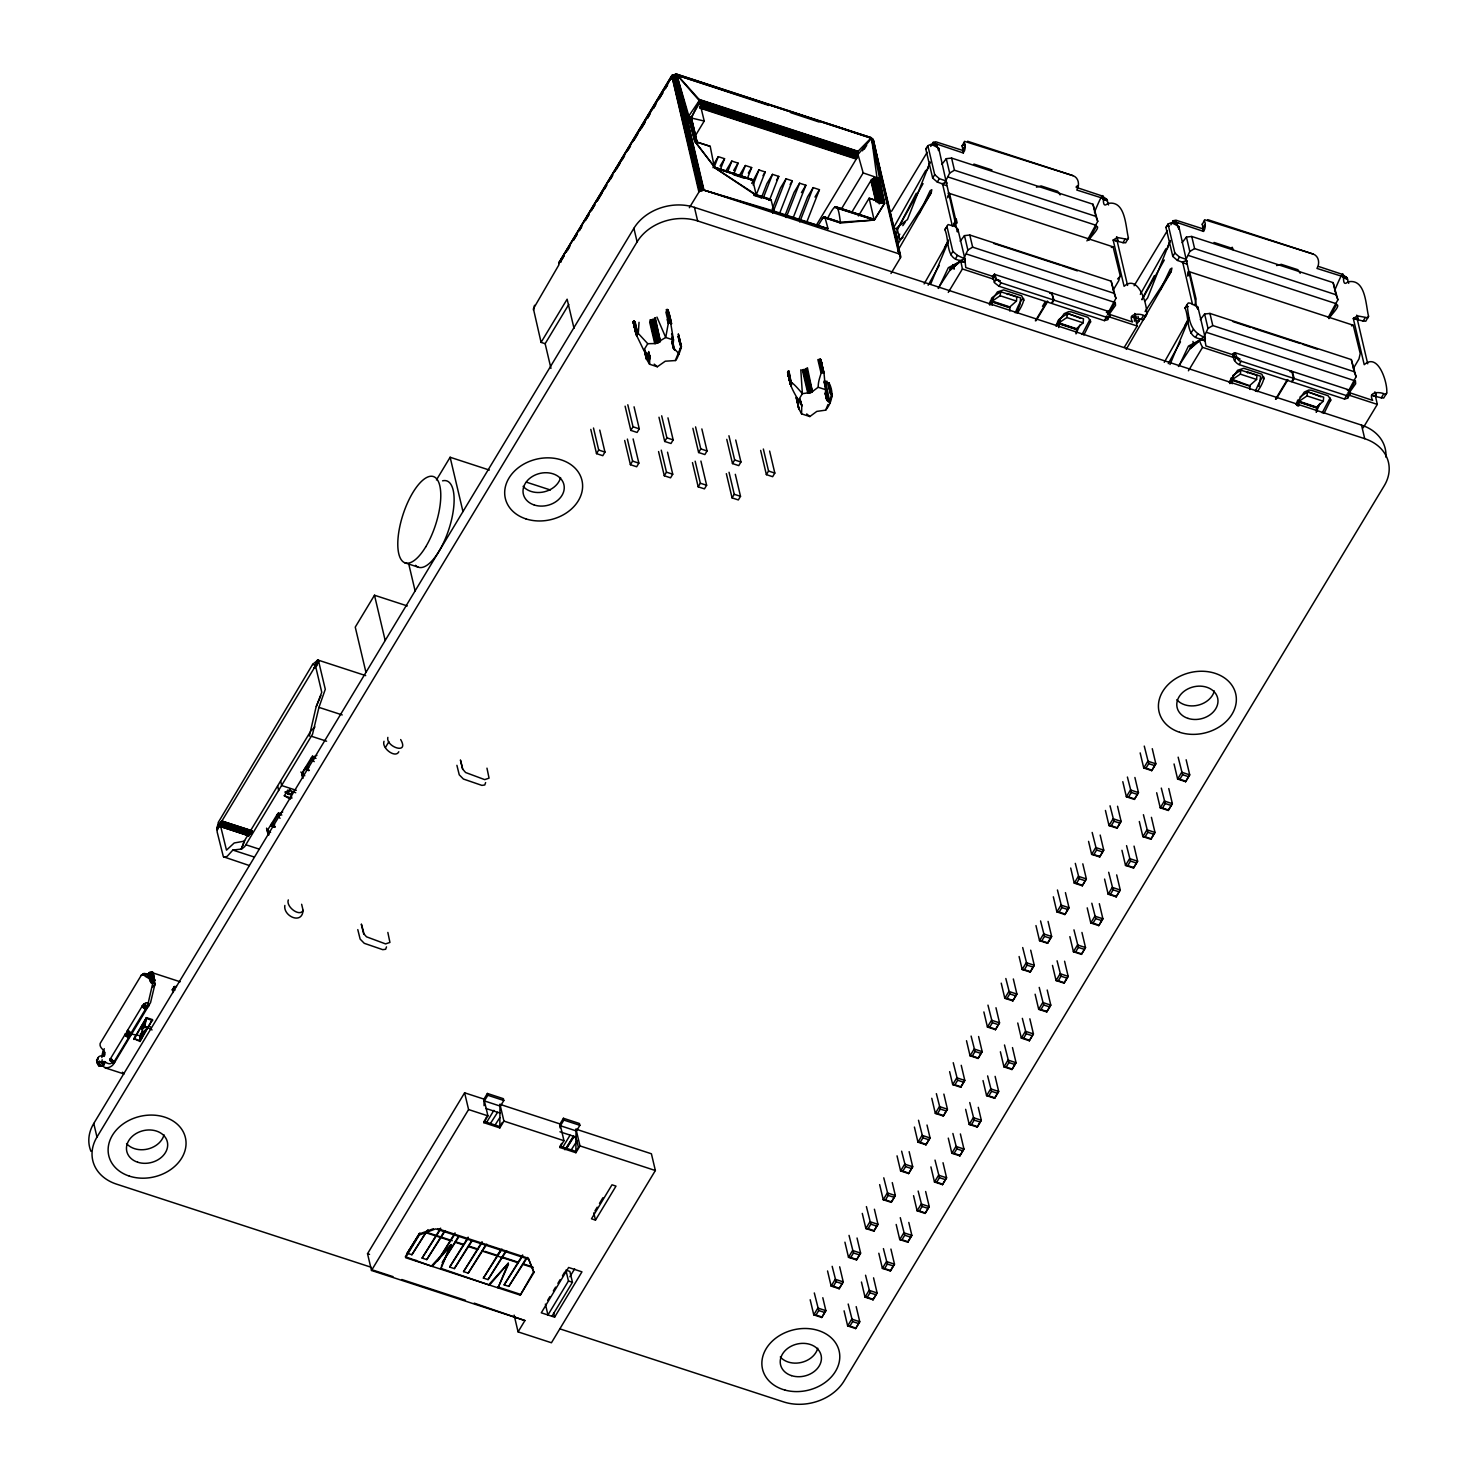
<?xml version="1.0" encoding="UTF-8"?>
<svg xmlns="http://www.w3.org/2000/svg" width="1478" height="1478" viewBox="0 0 1478 1478"><rect width="100%" height="100%" fill="white"/><g stroke="black" fill="none" stroke-linecap="round" stroke-linejoin="round"><path stroke-width="1.5" d="M114.674 1062.368L113.381 1062.922L129.953 1035.468L131.69 1034.138L139.671 1035.635L140.04 1041.473L133.833 1038.609L146.47 1017.658L152.474 1019.617L140.04 1041.473M514.122 1315.124L518.076 1331.881L551.442 1342.763L655.364 1170.521L651.41 1153.782L576.014 1129.174L579.986 1145.912L575.884 1152.711L559.866 1147.501L563.968 1140.702L560.014 1123.945L499.97 1104.343L503.924 1121.1L499.823 1127.899L483.823 1122.67L486.336 1117.202M499.823 1127.899L499.97 1104.343M559.866 1147.501L561.548 1143.418M559.977 1127.862L560.014 1123.945L563.432 1118.273L579.431 1123.502L579.875 1125.312L576.457 1130.984L560.439 1125.756L563.857 1120.084L563.432 1118.273M575.884 1152.711L576.014 1129.174M890.994 273.467L900.49 257.726L899.474 253.994L703.99 190.126L699.519 191.105L689.339 207.714M101.871 1057.601L102.037 1055.495A7.833 2.938 -71.9 0 1 102.758 1052.391L104.291 1048.715M220.555 825.906L221.866 821.066L313.89 668.555L315.849 667.317L321.761 692.258L315.941 707.519L310.362 731.739L244.203 841.185L234.208 842.977L226.485 850.146L220.555 825.906L248.784 835.107M829.01 382.95C833.998 392.187 832.262 402.33 825.666 410.145L816.798 411.401L809.833 416.556L801.575 413.858L801.76 405.582L800.041 399.208M825.722 381.213L829.897 403.143L826.368 398.783L824.022 373.213L820.105 359.339M932.877 144.013L932.951 142.775L963.416 153.028L962.086 145.528L964.728 144.419M1173.033 222.402L1173.107 221.164L1203.572 231.418L1202.224 223.935M633.619 323.811L636.371 334.97L643.78 350.286L649.84 356.161L649.563 364.235L657.341 366.766L665.266 361.205L675.298 360.558C676.721 361.334 683.538 342.323 680.674 347.57M989.743 304.154C990.519 306.389 993.807 298.334 993.124 296.856L1000.717 291.757L1016.809 297.004L1016.458 301.069L1009.807 306.944L1009.807 311.082M698.632 104.199L699.131 99.414L676.481 74.159L671.714 75.526L698.872 191.9M815.948 225.875L856.519 158.626L858.053 151.292L871.336 137.75L677.146 75.249L768.929 105.492M801.575 413.858L798.748 408.556L796.328 398.21M113.03 1061.222C108.947 1068.557 102.536 1056.678 103.442 1065.213C94.832 1069.943 94.74 1052.465 104.217 1056.382C107.561 1050.101 98.86 1049.306 100.153 1043.45L141.167 975.462L145.916 973.743L148.391 975.591C152.049 982.297 137.805 971.656 145.916 973.743M1056.456 325.917L1057.066 322.906M1076.464 333.307L1076.501 328.707L1083.152 322.851L1083.503 318.786L1067.412 313.539L1059.172 319.211M1249.963 389.471L1249.945 385.333L1256.596 379.458L1256.947 375.394L1240.855 370.147L1233.28 375.246L1229.918 383.504L1230.121 380.77M1296.594 404.325L1297.702 400.076M1316.602 411.715L1316.658 407.097L1323.309 401.24L1323.66 397.176L1307.568 391.929L1299.993 397.009M639.032 322.315L638.311 333.123L636.704 335.765L636.501 331.294M560.901 262.197L558.813 262.604L558.98 264.71L533.41 308.754L541.077 342.379L545.142 343.69L550.961 368.355M102.167 1059.781C99.765 1069.961 110.573 1069.425 114.009 1063.439L150.571 1002.564L155.116 983.443L152.049 972.616A7.833 2.938 -71.9 0 0 150.682 972.949L148.391 975.591L148.521 978.122M1058.71 327.525L1059.837 318.62L1059.042 322.906L1076.501 328.707M148.206 1002.989L145.731 1002.768L142.479 1005.65L127.588 1030.277C125.667 1032.291 131.524 1036.688 131.099 1033.011L145.694 1008.846L148.853 1005.705L148.206 1002.989L152.677 983.627L154.728 980.228L152.733 972.469L153.435 974.796C151.938 984.145 143.68 969.864 152.733 972.358C146.193 971.545 149.001 981.595 152.677 983.627M952.368 226.079L942.539 183.9L937.292 182.053L932.655 178.044L925.801 149.075L927.851 145.675L931.214 144.253L938.678 148.022L957.338 231.88L957.966 230.162L956.044 226.799L948.119 224.545L944.848 229.644C949.523 239.584 945.273 259.075 960.386 260.442L964.764 258.835L965.781 267.555L992.459 276.275L993.105 278.991L962.418 268.959L960.682 260.682L964.857 261.976L960.571 261.181L948.322 267.703L938.456 288.45M1108.537 204.943L1106.893 199.548L1076.797 190.034C1079.808 185.286 1078.903 177.656 1072.936 175.642L967.573 141.26M1192.524 304.468L1182.696 262.29L1177.449 260.442L1172.793 256.433L1165.957 227.464L1168.008 224.065L1171.37 222.642L1178.834 226.411L1196.977 308.071M955.361 225.377L955.933 220.721L949.652 194.117L948.063 193.322M1113.303 289.947L1118.809 280.58L1120.065 275.167L1113.082 246.844L948.802 193.193M97.825 1057.823L96.957 1062.072L99.414 1066.044L99.857 1062.46M992.126 305.318L992.071 301.955L1009.659 307.775M1232.264 383.707L1232.264 379.957L1240.91 382.802M1009.807 306.944L992.329 301.124L992.459 297.429M992.569 300.847L1000.144 295.748L1000.717 291.757M1059.283 322.629L1066.857 317.53L1067.412 313.539M1249.834 385.776L1232.467 379.513L1233.28 375.246M1232.726 379.236L1240.301 374.137L1240.855 370.147M1296.575 404.824L1298.201 405.785L1296.631 405.268L1299.421 401.018L1307.014 395.919L1307.568 391.929M152.474 1019.617L139.837 1040.567C145.066 1037.131 138.47 1023.404 147.615 1027.653L140.484 1035.986L139.837 1040.567L133.833 1038.609M150.904 977.993L153.435 974.796L148.908 975.979L148.521 974.057L152.844 973.004L153.269 974.815L149.869 977.309L150.682 972.949L149.038 978.307L148.779 975L149.223 978.011M122.434 1072.215L124.134 1073.804M1083.854 335.026L1090.69 321.354L1087.937 317.345L1071.402 311.913L1068.668 311.636L1064.142 313.669L1055.772 325.862M1323.992 413.415L1330.828 399.744L1328.075 395.734L1311.559 390.321L1308.824 390.026L1304.298 392.076L1295.91 404.251M989.78 303.563L990.574 300.514M104.07 1061.537L103.442 1065.213L101.742 1061.998C96.07 1061.906 98.435 1067.873 98.804 1061.795M365.676 675.612L317.918 660.038L312.615 664.379L218.245 822.452L217.1 831.744L223.363 856.741L249.339 865.535M801.686 405.027C794.019 394.404 780.255 367.246 802.369 393.665L811.237 392.409L818.202 387.254C818.018 375.929 825.814 369.13 820.364 359.45M142.294 1031.847L142.719 1033.658C138.064 1035.265 141.777 1036.355 139.837 1040.567L140.225 1035.745L147.615 1027.653L145.121 1026.563L142.239 1028.854L143.015 1033.861M173.222 992.477L173.868 986.916L176.455 986.491M223.935 857.24L227.132 856.372L232.84 850.072L241.782 849.019L244.757 846.524L312.542 734.196L318.952 707.371L325.289 689.284L318.343 660.186L314.093 668.259L317.474 659.982M99.58 1061.001L98.712 1065.25L99.617 1062.202M533.466 310.177L534.5 305.299M1205.309 338.351L1197.882 306.981L1190.418 303.212L1188.275 302.935L1187.056 304.634C1189.236 321.798 1190.511 331.866 1205.106 337.594C1207.175 345.15 1193.965 331.46 1202.556 347.348L1233.243 357.38L1234.943 352.688L1348.305 389.693L1349.987 394.718L1346.55 395.624L1294.118 378.516L1292.474 371.809L1290.811 371.662M134.036 1039.514L146.47 1017.658L144.733 1026.767M962.16 146.063L964.506 141.352L1072.936 175.642M1202.298 224.453L1204.662 219.742L1313.092 254.031C1319.06 256.045 1319.965 263.675 1316.953 268.442L1347.049 277.938L1348.693 283.333M309.308 736.118L310.362 731.739M1298.866 405.914L1298.977 401.739L1316.547 407.558M992.459 276.275L994.38 274.298L993.419 278.64L994.509 282.76L998.98 286.233L1051.394 303.341L1053.445 299.942L1001.031 282.834L996.56 279.36L994.786 274.298L993.105 278.991L994.38 274.298L1108.167 311.304L1109.83 316.329L1106.412 317.234L1053.98 300.126L1051.726 292.884M1233.243 357.38C1237.474 349.307 1230.841 353.538 1233.243 357.38L1232.911 354.166M1233.668 357.177C1235.941 345.39 1235.312 362.055 1241.187 361.223L1293.583 378.331L1291.532 381.73L1239.137 364.623C1234.019 362.461 1229.234 352.392 1240.06 359.154L1233.557 357.029M1197.919 309.364L1197.993 307.387M679.27 353.963L672.97 347.515L673.488 340.014L670.255 320.43L668.425 322.703L665.71 337.483L655.493 343.561L647.752 343.69L636.907 331.959L636.094 334.213L633.452 323.035M146.47 1017.658C144.53 1028.189 140.17 1027.45 142.239 1028.854L145.269 1026.896L144.992 1024.845M98.305 1057.509L96.957 1062.072L98.841 1065.546M104.55 1061.573L103.442 1065.213L101.742 1061.998M141.315 1033.861L142.276 1032.291L140.355 1033.898M110.425 1058.728L113.935 1061.444L110.185 1059.153L109.852 1060.225L113.381 1062.922L110.185 1059.153L125.316 1034.083L129.011 1031.127M1015.294 312.819C1025.122 288.339 1027.155 299.664 1017.141 313.262M1255.432 391.208C1265.279 366.729 1267.293 378.054 1257.298 391.652M316.255 706.429L320.855 695.621M1079.845 324.994L1076.002 333.899M1316.141 412.288L1320.002 403.383L1317.508 406.967M930.031 162.34L907.418 219.631L896.961 227.686L899.714 239.325L903.04 237.478M1170.188 240.729L1147.575 298.02L1145.247 300.755M636.704 335.765L637.812 332.587L636.371 334.97L633.97 324.569M151.384 978.196L152.345 972.709L150.091 977.106M930.05 162.118L927.168 170.284L925.708 170.432L893.506 227.871L897.515 229.164L923.048 183.623M1170.188 240.526L1167.324 248.673L1165.846 248.821L1140.314 294.362M636.371 334.97L637.351 332.199L635.134 321.908M1230.509 379.513L1231.285 377.721M944.719 182.866L949.67 173.074L946.271 158.682L951.592 158.072L1092.981 204.241L1097.748 221.404L1086.94 240.914M964.081 257.874L967.868 250.022L964.469 235.63L969.771 235.02L1111.179 281.189L1115.927 298.353L1107.465 313.983M1186.04 259.315L1189.827 251.463L1186.428 237.071L1191.748 236.462L1333.138 282.631L1337.886 299.794L1328.26 317.364M1204.237 336.282L1208.025 328.412L1204.607 314.02L1209.928 313.428L1351.317 359.579L1356.083 376.742L1348.786 390.432M1178.723 229.201L1178.945 226.799M244.424 840.927L241.265 849.129L244.646 840.612M714.077 167.383L718.271 156.668L724.553 158.7L720.359 169.434M727.638 171.817L731.832 161.084L738.095 163.134L733.901 173.868M741.199 176.233L745.392 165.518L751.655 167.55L747.462 178.284M751.729 183.364L758.935 169.933L765.216 171.984L755.979 195.595M753.078 184.953L758.935 169.933M761.17 198.366L766.953 183.568L772.495 174.367L778.777 176.399L769.539 200.01M763.276 197.96L772.495 174.367M772.237 209.137L780.495 187.983L786.056 178.783L792.319 180.833L779.737 213.035M772.624 213.128L786.056 178.783M784.966 215.659L794.055 192.417L799.598 183.217L805.879 185.249L793.298 217.451M786.185 217.543L799.598 183.217M798.526 220.093L807.616 196.833L813.159 187.632L819.44 189.683L806.859 221.866M799.746 221.977L813.159 187.632M1187.739 274.668L1188.94 271.601L1353.238 325.234L1360.222 353.556L1358.966 358.969L1353.46 368.336M1194.889 305.41L1196.09 299.11L1189.79 272.506L1187.684 272.044M675.298 360.558L680.416 348.069M930.697 284.035L948.137 241.967M1170.003 364.512L1189.162 318.435M825.666 410.145L828.013 404.455M698.263 105.289L689.044 120.956M828.715 382.857L831.892 396.307L830.377 398.783L832.003 395.642L829.25 385.813M882.126 180.039L873.609 140.502L872.186 138.581L675.317 74.196M1258.923 386.534L1260.716 376.262L1247.377 371.92L1247.524 372.881M302.288 774.657L304.782 768.763L309.068 770.149M104.993 1061.647L103.442 1065.213L102.185 1061.814M962.954 149.869L963.416 153.028M1203.11 228.259L1203.572 231.418M441.368 1266.258L451.012 1244.531L440.721 1269.159L440.499 1268.235L489.514 1285.084L508.303 1263.228L489.292 1284.16M508.524 1264.17L498.031 1287.874L508.303 1263.228M817.648 226.411L822.655 218.227L824.853 217.007L828.049 228.739L703.99 190.126L676.721 74.713L688.822 116.005L691.205 117.649L697.376 143.403L691.464 118.037L699.26 100.596L676.721 74.713L671.585 76.486M1094.441 212.222C1109.756 175.531 1098.228 212.481 1107.632 203.521C1125.7 199.53 1125.534 226.818 1128.398 237.866L1127.696 239.418L1117.202 237.478L1113.174 240.138L1124.093 286.326C1138.374 273.282 1147.87 305.65 1146.54 314.629L1145.598 316.237C1141.293 313.281 1127.03 312.375 1132.517 321.982L1109.996 314.518M1334.597 290.612C1349.894 253.92 1338.384 290.87 1347.77 281.91C1365.857 277.919 1365.69 305.207 1368.554 316.255L1367.852 317.807L1357.358 315.867L1353.312 318.546L1364.231 364.715C1378.512 351.672 1388.008 384.04 1386.697 393.019L1385.754 394.644C1381.45 391.67 1367.187 390.765 1372.674 400.372L1348.102 392.224M314.315 668.001L317.918 660.038M1016.901 312.246L1020.208 303.969L1020.559 297.872L1007.22 293.531L1007.368 294.473M948.082 241.819L924.119 283.924M1189.106 318.324L1164.276 362.313M919.279 213.571L930.124 190.754L931.787 189.701L931.251 192.694L897.626 250.983M947.86 196.223L949.19 193.433M1160.415 289.891L1170.28 269.144L1171.925 268.091L1171.204 271.453L1126.236 349.344M1179.592 364.77L1188.46 346.092L1200.727 339.57L1204.995 340.365L1205.919 345.944L1232.597 354.665M1057.546 321.687L1058.47 320.042M791.081 386.164L792.042 382.857M314.518 667.779L318.343 660.186L314.943 667.446M1187.869 274.742L1189.347 271.823L1187.813 276.183M944.516 247.676L948.47 240.027M1184.672 326.065L1188.608 318.417M916.342 193.23L897.331 229.515L896.241 235.057L896.776 237.311L897.46 236.184L898.384 244.11M1141.847 299.572L1154.392 275.629M691.279 121.99L691.205 117.649M1082.025 334.527L1089.896 319.581L1090.542 322.296M1322.182 412.916L1330.052 397.97L1330.68 400.686M947.657 197.793L949.652 194.117M928.129 285.236L939.232 265.43M1088.676 240.027L1096.454 226.152C1101.313 227.039 1089.563 237.625 1088.88 240.212M1107.983 314.999L1115.262 302.306L1115.52 305.373L1109.719 313.539M1142.106 299.628L1164.294 260.017M1168.267 363.625L1180.479 341.843M1328.833 318.417L1336.592 304.542C1341.47 305.429 1329.72 316.015 1329.036 318.601M1348.121 393.388L1355.418 380.696L1355.659 383.763L1348.546 393.739M678.254 334.102L681.358 346.813L679.677 349.787L681.266 347.145M991.128 299.332L992.107 297.817M315.331 667.243L319.063 660.814L315.147 667.335M830.377 398.783L832.003 395.993L830.618 398.192M558.684 262.936L671.991 75.267M558.702 263.564L671.529 76.246M566.203 252.258L569.769 246.364L567.423 250.299M579.247 230.605L581.611 226.67M588.724 214.846L585.177 220.758L588.872 214.846M594.655 204.999L591.108 210.911L594.84 205.017M597.038 201.063L606.516 185.304M608.881 181.369L612.446 175.457M614.811 171.522L624.289 155.781M626.672 151.828L630.219 145.934M632.584 141.98L672.896 75.045L559.312 262.253M641.47 128.235L645.036 122.341M649.766 114.453L647.401 118.388L649.636 114.434M659.243 98.693L662.809 92.781L659.17 98.693M667.539 84.911L665.174 88.846L667.502 84.893M436.453 479.925L450.125 457.256L489.347 470.059M407.3 605.925L374.488 595.228L355.256 627.115L365.953 672.379M151.292 977.734L153.343 974.335L151.236 977.494M105.492 1061.814L103.442 1065.213L103.608 1061.537M541.077 342.379L567.127 299.203L574.018 328.356M545.142 343.69L568.808 304.45M290.279 799.136L284.312 795.774L287.73 790.102L295.729 792.707M287.397 793.704L290.076 789.326M287.563 794.019L289.947 789.806M274.926 827.07L270.659 825.685L271.804 823.431L274.612 824.336M309.124 770.407L304.856 769.022L305.983 766.786L308.773 767.71M312.652 755.72L311.507 757.992L313.761 758.731M274.594 827.347L272.118 824.779L277.587 815.745L280.063 815.302L277.254 814.378L268.017 829.435L268.46 834.534L266.853 829.25M308.754 770.703L306.297 768.154L311.766 759.082L314.241 758.639L311.452 757.715M174.884 986.399L172.076 990.094L174.459 986.51L172.834 989.798L175.014 990.075M90.971 1151.344A45.43 35.841 -13.3 0 1 93.761 1123.483L633.896 228.296A45.43 35.841 -13.3 0 1 694.438 207.363L1361.515 425.11A45.43 35.841 -13.3 0 1 1385.921 457.201M695.916 134.831L704.23 121.03L699.26 100.596L858.182 152.474M371.033 1267.219L116.485 1184.118A45.43 35.841 -13.3 0 1 96.975 1137.062L637.11 241.875A45.43 35.841 -13.3 0 1 697.653 220.943L1364.73 438.689A45.43 35.841 -13.3 0 1 1384.239 485.745L844.104 1380.951A45.43 35.841 -13.3 0 1 783.562 1401.883L559.737 1328.814M712.729 165.869L718.271 156.668M720.1 166.072L724.553 158.7M726.271 170.284L731.832 161.084M385.462 747.406L388.88 741.734M733.661 170.487L738.095 163.134M739.831 174.718L745.392 165.518M301.641 904.277L303.082 910.374C302.122 925.117 282.982 916.027 284.848 905.441M748.33 173.074L751.655 167.55M643.78 350.286L647.752 343.69M762.999 175.66L765.216 171.984M599.754 430.061L604.964 452.083L602.784 455.686L596.521 453.635L598.701 450.033L593.491 428.01M776.541 180.094L778.777 176.399M634.062 406.819L639.272 428.842L637.092 432.444L630.829 430.394L633.009 426.791L627.799 404.769M790.102 184.51L792.319 180.833M633.12 438.929L638.847 463.15L636.685 466.752L630.404 464.702L632.584 461.099L627.374 439.077M801.446 192.62L805.879 185.249M667.964 417.868L673.155 439.89L670.994 443.492L664.712 441.46L666.892 437.839L661.682 415.817M814.988 197.036L819.44 189.683M667.539 452.194L672.73 474.216L670.569 477.819L664.287 475.768L666.467 472.166L661.257 450.143M862.468 150.811L866.034 144.899M864.334 149.149L866.718 145.213M827.514 218.541C835.606 202.32 838.063 202.338 840.465 223.012L874.311 220.037L884.565 203.243L871.558 138.304L857.979 154.469L863.17 172.908L841.758 208.38M701.847 428.934L707.057 450.956L704.877 454.559L698.614 452.508L700.775 448.906L695.565 426.883M851.993 211.927L871.17 180.187L874.773 177.877L878.579 177.951L884.565 203.243L874.311 220.037L840.114 222.18L824.428 216.933M858.441 215.954L869.138 198.218L884.565 203.243L880.74 203.17L874.773 177.877M700.905 461.044L706.632 485.264L704.452 488.867L698.189 486.835L700.35 483.232L695.159 461.191M735.73 440.001L740.94 462.023L738.76 465.625L732.497 463.575L734.658 459.972L728.931 435.751M891.585 211.299L927.149 152.345M930.715 146.451L933.283 142.294L935.814 141.796L962.714 150.423C964.598 155.67 966.224 144.327 964.21 142.664M735.305 474.309L740.515 496.331L738.335 499.934L732.072 497.883L734.252 494.28L729.042 472.258M798.138 400.667L802.369 393.665L800.799 369.796M932.655 178.044L934.706 174.644L927.851 145.675M897.442 238.032L899.788 234.152M941.966 164.28L946.271 158.682M937.292 182.053L939.343 178.653L945.126 180.63L947.029 183.198M769.613 451.049L774.823 473.089L772.643 476.692L766.38 474.641L768.56 471.039L763.35 449.016M965.134 147.153L962.972 149.5L965.023 146.1M953.79 223.769L955.841 220.37L953.587 225.284L955.878 223.123M950.797 254.807L952.848 251.408L946.899 226.245M960.146 241.228L964.469 235.63M955.435 258.835L957.485 255.435L964.764 258.835M518.076 1331.881L524.912 1320.556L371.495 1270.47L367.523 1253.714L464.609 1092.815L483.971 1099.115L487.925 1115.872L483.823 1122.67M948.266 292.404L962.418 268.959M371.495 1270.47L468.581 1109.553L464.609 1092.815M487.389 1093.461L487.814 1095.272L484.396 1100.925L500.395 1106.154L503.813 1100.5L503.388 1098.69L487.389 1093.461L483.971 1099.115L484.082 1105.692M433.442 1228.717L419.013 1234.093L405.341 1256.743L432.223 1266.387L451.233 1245.474M486.835 1122.042L493.874 1110.347M528.477 1259.164L435.714 1228.883L419.235 1235.017L405.563 1257.686L520.293 1295.134L533.983 1272.484L528.256 1258.221L533.983 1272.484M994.343 282.224L996.394 278.825M998.98 286.233L1001.031 282.834M502.335 1122.43L499.841 1126.587L483.823 1121.359M440.61 1228.163L422.098 1258.074L426.772 1259.607L445.34 1230.638M444.102 1231.636L426.772 1259.607M438.837 1259.108L455.039 1232.874M442.347 1262.471L458.531 1236.347M471.667 1241.575L454.337 1268.604L449.663 1267.071L468.156 1237.16M454.337 1268.604L471.648 1240.633M1042.47 306.334L1044.798 302.473M1035.376 320.818L1047.2 301.198M1036.115 320.652L1047.773 301.327M486.798 1244.18L468.23 1273.131L463.556 1271.616L482.068 1241.705M1053.98 300.126L1051.93 303.526L1104.362 320.634L1107.779 319.728L1106.468 315.996M468.23 1273.131L485.56 1245.178M500.709 1250.111L483.38 1278.082L488.036 1279.597L506.621 1250.647M562.989 1146.891L570.028 1135.215M505.365 1251.644L488.036 1279.597M1113.174 240.138L1122.984 242.669L1125.035 239.27M1128.398 237.866L1125.645 242.817L1122.984 242.669M527.387 1257.427L508.801 1286.377L504.146 1284.862L522.639 1254.951M508.801 1286.377L526.131 1258.425M1104.362 320.634L1106.412 317.234M1107.724 319.23L1109.775 315.83M520.293 1295.134L533.761 1271.542M1134.106 285.753L1167.306 230.734M1170.872 224.841L1173.44 220.684L1175.971 220.185L1202.852 228.813C1204.755 234.06 1206.362 222.716 1204.348 221.053M594.913 1210.981L597.204 1207.193M599.477 1203.425L602.895 1197.753M1172.793 256.433L1174.844 253.034L1168.008 224.065M1134.531 321.188L1134.402 316.661M1182.104 242.669L1186.428 237.071M595.486 1220.107L615.993 1186.113L612.003 1184.802L591.477 1218.796L595.486 1220.107L593.768 1212.865M547.654 1300.344L549.927 1296.575M553.345 1290.904L555.636 1287.116M557.908 1283.347L560.18 1279.56M562.471 1275.791L564.744 1272.022M1124.204 347.496L1137.155 326.01L1135.381 318.103L1131.649 316.421M1131.317 316.92L1141.127 319.433L1143.178 316.033M1177.449 260.442L1179.499 257.043L1185.264 259.019L1187.167 261.588M1146.54 314.629L1143.547 319.636L1141.127 319.433M569.88 1276.733L574.646 1268.863M1205.272 225.543L1203.11 227.889L1205.161 224.49M551.941 1316.288L572.448 1282.294L569.88 1271.431L565.889 1270.119L568.457 1280.983L547.95 1314.977L545.382 1304.113M554.619 1317.157L581.962 1271.837L568.624 1267.477L541.281 1312.815L554.619 1317.157L553.585 1312.815M1204.921 337.224L1200.524 338.832C1185.411 337.464 1189.679 317.973 1185.005 308.034L1187.056 304.634M1190.954 333.197L1193.005 329.797M1200.302 319.618L1204.607 314.02M1195.591 337.224L1197.642 333.825M1188.423 370.793L1202.556 347.348M1234.481 360.614L1236.532 357.214M1239.137 364.623L1241.187 361.223M1275.514 399.208L1287.356 379.587M1276.253 399.042L1287.929 379.717M1294.118 378.516L1292.068 381.915L1344.5 399.023L1347.936 398.118L1347.049 394.183M1353.312 318.546L1363.141 321.059L1365.192 317.659M1368.554 316.255L1365.801 321.206L1363.141 321.059M1344.5 399.023L1346.55 395.624M1347.862 397.619L1349.913 394.22M810.184 1299.753L813.768 1314.847L816.004 1315.069L818.738 1310.524L814.304 1292.954M827.551 1270.969L831.135 1286.082L833.37 1286.285L836.105 1281.74L832.169 1266.332M844.917 1242.185L848.501 1257.298L850.737 1257.501L853.471 1252.975L849.037 1235.386M862.284 1213.401L865.868 1228.514L868.103 1228.717L870.838 1224.19L866.404 1206.602M879.65 1184.617L883.234 1199.73L885.47 1199.933L888.204 1195.406L883.77 1177.818M897.035 1155.851L900.601 1170.945L902.836 1171.149L905.571 1166.622L901.635 1151.196M914.402 1127.067L917.967 1142.161L920.203 1142.365L922.937 1137.838L918.503 1120.269M931.768 1098.283L935.334 1113.377L937.569 1113.581L940.304 1109.054L936.368 1093.646M949.633 1071.661L952.7 1084.593L954.936 1084.797L957.67 1080.27L953.236 1062.7M966.501 1040.715L970.067 1055.809L972.302 1056.031L975.037 1051.486L971.101 1036.078M983.868 1011.931L987.433 1027.025L989.669 1027.247L992.403 1022.702L987.969 1005.132M1001.234 983.147L1004.8 998.26L1007.035 998.463L1009.77 993.918L1005.834 978.51M1019.099 956.525L1022.166 969.476L1024.402 969.679L1027.136 965.152L1022.702 947.564M1035.967 925.579L1039.533 940.692L1041.768 940.895L1044.503 936.368L1040.567 920.942M1053.334 896.795L1056.899 911.908L1059.135 912.111L1061.869 907.584L1057.435 889.996M1070.7 868.029L1074.266 883.123L1076.501 883.327L1079.236 878.8L1075.3 863.374M1088.565 841.388L1091.632 854.339L1093.868 854.543L1096.602 850.016L1092.168 832.447M1105.433 810.461L1108.999 825.555L1111.234 825.759L1113.969 821.232L1110.033 805.806M1122.8 781.677L1126.365 796.771L1128.601 796.975L1131.335 792.448L1127.4 777.04M1140.166 752.893L1143.732 767.987L1145.967 768.209L1148.702 763.664L1144.268 746.094M821.768 1317.471L813.768 1314.847L817.87 1308.048L825.869 1310.672L821.768 1317.471L825.869 1310.672L822.803 1297.721M839.134 1288.687L831.135 1286.082L835.236 1279.283L843.236 1281.888L839.134 1288.687L843.236 1281.888L839.67 1266.794M856.501 1259.903L848.501 1257.298L852.603 1250.499L860.602 1253.104L856.501 1259.903L860.602 1253.104L857.037 1238.01M873.867 1231.119L865.868 1228.514L869.969 1221.715L877.969 1224.32L873.867 1231.119L877.969 1224.32L874.403 1209.226M891.234 1202.335L883.234 1199.73L887.336 1192.931L895.335 1195.536L891.234 1202.335L895.335 1195.536L892.269 1182.603M908.601 1173.55L900.601 1170.945L904.702 1164.147L912.702 1166.752L908.601 1173.55L912.702 1166.752L909.136 1151.658M925.967 1144.766L917.967 1142.161L922.069 1135.363L930.068 1137.968L925.967 1144.766L930.068 1137.968L927.002 1125.035M943.333 1116.001L935.334 1113.377L939.435 1106.579L947.435 1109.202L943.333 1116.001L947.435 1109.202L943.869 1094.09M960.7 1087.217L952.7 1084.593L956.802 1077.795L964.801 1080.418L960.7 1087.217L964.801 1080.418L961.236 1065.305M978.066 1058.433L970.067 1055.809L974.168 1049.01L982.168 1051.634L978.066 1058.433L982.168 1051.634L978.602 1036.521M995.433 1029.649L987.433 1027.025L991.535 1020.226L999.534 1022.85L995.433 1029.649L999.534 1022.85L995.969 1007.737M1012.8 1000.865L1004.8 998.26L1008.901 991.461L1016.901 994.066L1012.8 1000.865L1016.901 994.066L1013.335 978.972M1030.166 972.081L1022.166 969.476L1026.268 962.677L1034.267 965.282L1030.166 972.081L1034.267 965.282L1030.702 950.188M1047.533 943.297L1039.533 940.692L1043.634 933.893L1051.634 936.498L1047.533 943.297L1051.634 936.498L1048.068 921.404M1064.899 914.512L1056.899 911.908L1061.001 905.109L1069 907.714L1064.899 914.512L1069 907.714L1065.435 892.62M1082.265 885.728L1074.266 883.123L1078.367 876.325L1086.367 878.93L1082.265 885.728L1086.367 878.93L1082.801 863.836M1099.632 856.944L1091.632 854.339L1095.734 847.541L1103.733 850.146L1099.632 856.944L1103.733 850.146L1100.168 835.052M1116.998 828.179L1108.999 825.555L1113.1 818.757L1121.1 821.38L1116.998 828.179L1121.1 821.38L1117.534 806.267M1134.365 799.395L1126.365 796.771L1130.467 789.973L1138.466 792.596L1134.365 799.395L1138.466 792.596L1134.901 777.483M1151.731 770.611L1143.732 767.987L1147.833 761.188L1155.833 763.812L1151.731 770.611L1155.833 763.812L1152.267 748.699M1363.178 427.826L1377.311 404.399L1375.538 396.492L1371.787 394.811M1371.473 395.31L1381.283 397.841L1383.334 394.441M1386.697 393.019L1383.685 398.044L1381.283 397.841M844.086 1310.82L847.651 1325.914L849.887 1326.117L852.621 1321.591L848.187 1304.021M861.452 1282.036L865.018 1297.13L867.253 1297.351L869.988 1292.807L865.554 1275.237M878.819 1253.252L882.384 1268.346L884.62 1268.567L887.354 1264.023L883.419 1248.614M896.185 1224.468L899.751 1239.58L901.986 1239.783L904.721 1235.238L900.287 1217.669M913.552 1195.684L917.117 1210.796L919.353 1210.999L922.087 1206.473L918.152 1191.046M930.918 1166.899L934.484 1182.012L936.719 1182.215L939.454 1177.689L935.02 1160.101M948.285 1138.115L951.85 1153.228L954.086 1153.431L956.82 1148.905L952.885 1133.478M965.651 1109.331L969.217 1124.444L971.452 1124.647L974.187 1120.121L969.753 1102.533M983.018 1080.566L986.583 1095.66L988.819 1095.863L991.553 1091.337L987.618 1075.91M1000.384 1051.782L1003.95 1066.876L1006.185 1067.079L1008.92 1062.553L1004.486 1044.983M1017.751 1022.998L1021.316 1038.092L1023.552 1038.295L1026.286 1033.769L1022.351 1018.36M1035.117 994.214L1038.683 1009.308L1040.918 1009.529L1043.653 1004.985L1039.219 987.415M1052.484 965.43L1056.049 980.524L1058.285 980.745L1061.019 976.201L1057.084 960.792M1069.85 936.646L1073.416 951.74L1075.651 951.961L1078.386 947.416L1073.952 929.847M1087.217 907.861L1090.782 922.974L1093.018 923.177L1095.752 918.632L1091.817 903.224M1104.583 879.077L1108.149 894.19L1110.384 894.393L1113.119 889.867L1108.685 872.279M1121.95 850.293L1125.515 865.406L1127.751 865.609L1130.485 861.083L1126.55 845.656M1139.316 821.509L1142.882 836.622L1145.117 836.825L1147.852 832.299L1143.418 814.711M1156.683 792.744L1160.248 807.838L1162.484 808.041L1165.218 803.515L1161.302 788.088M1174.049 763.96L1177.615 779.054L1179.85 779.257L1182.585 774.731L1178.151 757.161M855.651 1328.537L847.651 1325.914L851.753 1319.115L859.753 1321.738L855.651 1328.537L859.753 1321.738L856.187 1306.626M873.018 1299.753L865.018 1297.13L869.119 1290.331L877.119 1292.954L873.018 1299.753L877.119 1292.954L873.553 1277.842M890.384 1270.969L882.384 1268.346L886.486 1261.547L894.486 1264.17L890.384 1270.969L894.486 1264.17L890.92 1249.058M907.751 1242.185L899.751 1239.58L903.852 1232.781L911.852 1235.386L907.751 1242.185L911.852 1235.386L908.804 1222.435M925.117 1213.401L917.117 1210.796L921.219 1203.997L929.219 1206.602L925.117 1213.401L929.219 1206.602L925.653 1191.508M942.484 1184.617L934.484 1182.012L938.585 1175.213L946.585 1177.818L942.484 1184.617L946.585 1177.818L943.019 1162.724M959.85 1155.833L951.85 1153.228L955.952 1146.429L963.952 1149.034L959.85 1155.833L963.952 1149.034L960.386 1133.94M977.217 1127.049L969.217 1124.444L973.318 1117.645L981.318 1120.25L977.217 1127.049L981.318 1120.25L978.27 1107.318M994.583 1098.265L986.583 1095.66L990.685 1088.861L998.685 1091.466L994.583 1098.265L998.685 1091.466L995.119 1076.372M1011.95 1069.499L1003.95 1066.876L1008.051 1060.077L1016.051 1062.7L1011.95 1069.499L1016.051 1062.7L1012.485 1047.588M1029.316 1040.715L1021.316 1038.092L1025.418 1031.293L1033.418 1033.916L1029.316 1040.715L1033.418 1033.916L1029.852 1018.804M1046.683 1011.931L1038.683 1009.308L1042.784 1002.509L1050.784 1005.132L1046.683 1011.931L1050.784 1005.132L1047.218 990.02M1064.049 983.147L1056.049 980.524L1060.151 973.725L1068.151 976.348L1064.049 983.147L1068.151 976.348L1064.585 961.236M1081.416 954.363L1073.416 951.74L1077.517 944.941L1085.517 947.564L1081.416 954.363L1085.517 947.564L1081.951 932.452M1098.782 925.579L1090.782 922.974L1094.884 916.175L1102.884 918.78L1098.782 925.579L1102.884 918.78L1099.318 903.686M1116.149 896.795L1108.149 894.19L1112.25 887.391L1120.25 889.996L1116.149 896.795L1120.25 889.996L1116.684 874.902M1133.515 868.011L1125.515 865.406L1129.617 858.607L1137.617 861.212L1133.515 868.011L1137.617 861.212L1134.051 846.118M1150.882 839.227L1142.882 836.622L1146.983 829.823L1154.983 832.428L1150.882 839.227L1154.983 832.428L1151.417 817.334M1168.248 810.443L1160.248 807.838L1164.35 801.039L1172.35 803.644L1168.248 810.443L1172.35 803.644L1168.784 788.55M1185.615 781.659L1177.615 779.054L1181.716 772.255L1189.716 774.86L1185.615 781.659L1189.716 774.86L1186.15 759.766M579.339 230.605L581.722 226.67M597.223 201.063L601.989 193.193M604.373 189.258L606.756 185.323M610.322 179.411L612.705 175.476M616.271 169.564L619.855 163.652M622.238 159.716L624.621 155.781M628.187 149.869L630.57 145.934M634.154 140.04L637.72 134.128M640.103 130.193L644.87 122.305M220.906 823.505L251.389 833.537L220.906 823.505L216.989 829.989L220.795 823.93L251.315 833.832L220.795 823.93M681.358 346.813L679.917 349.196L681.413 346.591L678.457 334.213M427.973 1229.641L411.882 1254.748L407.207 1253.215L419.863 1232.948M411.882 1254.748L425.682 1232.634L450.328 1240.67M500.876 1250.166L497.181 1255.967L500.876 1250.203M564.91 1149.755L573.538 1136.231L575.977 1136.933M407.207 1253.215L419.604 1233.908M490.179 1123.871L497.606 1112.287M494.853 1125.386L499.804 1117.664M422.098 1258.074L440.684 1229.123M437.765 1260.863L453.875 1235.756M442.439 1262.378L458.531 1237.289M449.663 1267.071L468.23 1238.121M463.556 1271.616L482.124 1242.647M483.38 1278.082L501.947 1249.113M571.007 1150.254L577.196 1140.591M504.146 1284.862L522.713 1255.894M897.46 244.609L931.048 193.064M938.253 288.099L949.449 270.917L960.571 261.181L964.635 262.382M1137.617 322.998L1140.111 319.174M1145.08 311.544L1171.204 271.453M1178.409 366.489L1189.605 349.307L1200.727 339.57L1204.792 340.771M249.505 831.874L221.183 822.636L217.007 829.029L221.035 823.08L251.574 832.908L221.035 823.08M989.78 305.115L992.126 301.567L1009.677 307.387M699.26 100.596L688.822 116.005L694.789 141.297L715.37 168.159L756.403 195.576L752.727 180.076L750.713 179.632M989.078 304.099L997.447 291.905L1003.617 289.91L1021.686 295.803L1023.829 300.514M1229.234 382.488L1237.585 370.294L1243.774 368.299L1261.842 374.193L1263.986 378.904M962.972 149.5L965.079 146.396M1203.11 227.889L1205.235 224.785M902.818 225.654L905.09 222.365M925.801 149.075L927.02 147.375M944.848 229.644L946.068 227.945M1165.957 227.464L1167.177 225.764L1169.32 226.042M1185.005 308.034L1186.224 306.334L1188.367 306.611M1229.918 383.504L1232.227 380.345L1249.815 386.164M1296.631 405.268L1298.94 402.127L1316.528 407.946M249.653 831.449L221.33 822.23L217.081 828.013L221.183 822.636M647.493 353.316L649.563 364.235L646.255 358.692L648.214 359.228M141.167 975.462L144.973 973.836L141.833 974.723M1317.249 407.669L1319.521 404.806M152.179 983.424L154.728 980.228L150.368 981.429M1106.375 312.449L1108.167 311.304M152.77 986.898L155.042 984.145M252.017 831.726L221.497 821.823L217.211 826.941L221.682 821.435L252.091 831.227M432.001 1265.445L451.012 1244.531M291.554 794.388L285.125 791.857M150.534 977.808L153.435 974.796L149.075 975.997M151.828 983.24L154.728 980.228L150.46 981.78M217.395 825.869L221.682 821.435L252.147 831.449M768.689 200.195L771.11 199.844L773.825 211.04L828.049 228.739M1117.59 278.972L1119.955 276.682M104.107 1054.165L101.945 1056.216L104.07 1054.516M310.786 730.926L314.943 726.991M1111.327 247.473L1112.879 246.752M1351.483 325.862L1353.017 325.16M713.006 167.661L714.28 166.959L710.216 146.34L694.789 141.297L676.721 74.713M871.946 219.538L873.96 219.224L869.138 198.218L882.957 202.929L876.99 177.637L871.558 138.304L898.846 253.736M150.165 977.568L153.435 974.796L148.982 976.367L153.49 975.665L149.37 977.919L153.786 976.755L149.684 979.064L154.211 978.418L149.832 979.6M151.458 982.999L154.728 980.228L150.645 982.113M284.312 795.774L291.868 798.231L290.796 793.704L293.734 791.266M798.748 408.445L796.771 397.527M1049.879 293.291L1051.191 292.699M1050.415 293.457L1051.911 293.475L1053.445 299.942M1290.035 371.68L1291.347 371.089M141.943 1028.651L144.179 1026.804M277.458 814.249L282.723 811.995M1347.252 390.081L1348.305 389.693M151.162 982.741L154.728 980.228L150.904 982.445M838.359 222.236L839.781 221.885M152.881 986.214L154.95 984.902M110.148 1060.262L113.677 1062.959L109.852 1060.225L111.995 1059.338M949.67 173.074L954.455 170.21L1095.845 216.361L1097.748 221.404M967.868 250.022L972.653 247.159L1114.043 293.309L1115.927 298.353M1189.827 251.463L1194.612 248.6L1336.001 294.75L1337.886 299.794M1208.025 328.412L1212.791 325.548L1354.199 371.699L1356.083 376.742M149.611 977.013L153.435 974.796L149.186 976.348M690.91 117.279L696.895 142.572L694.789 141.297L715.37 168.159L756.052 194.745L754.556 194.634L771.22 200.121M1076.335 186.505L1078.404 185.452M149.352 976.681L153.435 974.796M822.378 218.596L825.186 217.321M148.908 975.979L148.41 973.762L152.77 972.506L148.336 973.559L152.77 972.672L153.49 975.665L149.223 977.346L153.638 976.182M942.225 183.678L946.622 182.071M1182.382 262.068L1186.76 260.461M143.883 974.778L141.482 975.037L144.548 974.039L142.257 974.519M1036.466 187.17L1041.14 185.951L1057.694 191.327L1060.077 194.893M1276.604 265.56L1281.278 264.34L1297.85 269.717L1300.234 273.282M148.982 976.367L153.361 975.203L152.955 973.041L148.41 973.762M148.428 974.002L152.77 972.672M145.435 973.743L143.181 974.408L146.839 974.113L144.123 974.778M149.684 979.064L154.063 977.882M145.712 976.293L148.391 975.591M149.093 976.829L153.49 975.665M141.482 975.037L144.197 974.371M671.991 75.932L699.519 191.105L703.99 190.126L773.825 211.04M306.297 768.154L308.292 767.784L306.038 767.064M272.118 824.779L274.114 824.428M316.92 755.332L311.156 758.085L302.528 772.2L301.678 775.119L303.045 778.333M127.126 1031.829L130.655 1034.545L127.016 1031.792L130.526 1034.341L127.145 1031.071L131.099 1033.011L127.588 1030.277M104.55 1052.391L102.758 1052.391L104.421 1052.779M1102.625 198.662L1106.616 199.16L1102.976 198.902L1107.539 200.712L1103.623 199.752M1342.781 277.051L1346.754 277.55L1343.132 277.291L1347.696 279.102L1343.779 278.141M973.873 164.076L991.941 169.97M1214.029 242.466L1232.098 248.359M1060.095 265.116L993.659 243.427M1300.252 343.506L1252.901 328.171M821.029 360.484L824.022 373.213L820.918 372.493L817.87 359.579M691.464 118.037L704.23 121.03M823.782 372.031L821.214 371.44L824.022 373.213M1233.021 321.631L1250.794 327.488M696.156 141.962L710.216 146.34M248.914 834.682L220.573 825.537L248.784 834.811M248.784 835.384L220.573 826.239L248.784 835.476M1207.711 219.649L1313.092 254.031M675.963 73.9L871.207 137.657M675.668 73.955L871.484 138.101M948.229 177.046L1096.306 225.377M1188.386 255.435L1336.445 303.766M699.131 99.414L858.053 151.292M699.186 99.783L858.127 151.661M699.223 100.171L858.164 152.049M699.242 101.077L858.164 152.955M699.205 101.539L858.145 153.416M699.149 102.056L858.071 153.934M699.057 102.592L857.979 154.469M698.946 103.127L857.868 155.005M698.798 103.663L857.72 155.541M700.812 104.92L857.573 156.077M700.646 105.455L857.388 156.631M942.484 184.307L946.493 185.6M1182.64 262.696L1186.649 263.989M700.443 105.991L857.185 157.167M700.239 106.49L856.981 157.647M700.018 106.989L856.76 158.146M699.759 107.469L856.519 158.626M699.519 107.912L856.261 159.088M1062.128 265.781L1077.351 270.862M1302.284 344.171L1317.508 349.251M714.04 167.014L752.468 179.577M835.532 206.661L873.96 219.224M713.8 167.088L752.598 179.817M835.273 206.754L874.089 219.465M713.541 167.236L752.727 180.076M834.774 207.068L874.219 219.742M715.37 168.159L752.819 180.39M834.497 207.308L874.311 220.037M733.55 174.718L743.951 178.117M966.427 253.994L1114.486 302.325M1206.584 332.384L1354.642 380.714M755.295 194.357L770.629 199.308M754.815 194.486L771.11 199.844M823.948 217.044L840.243 222.421M823.708 217.192L840.372 222.698M754.297 194.8L771.313 200.454M823.431 217.377L840.465 223.012M753.78 195.318L760.172 197.405M1135.215 320.061L1139.205 321.373L1138.005 316.274M1108.666 316.698L1137.155 326.01M1348.823 395.106L1377.311 404.399M1000.144 295.748L1016.458 301.069M1066.857 317.53L1083.152 322.851M1240.301 374.137L1256.596 379.458M1307.014 395.919L1323.309 401.24M1076.372 329.557L1058.784 323.737M668.721 321.613L671.363 322.481L668.093 309.918M669.035 312.856L671.566 323.737L668.425 322.703L665.876 311.95M818.202 387.254L826.461 389.952L824.096 381.047M633.009 426.791L639.272 428.842M666.892 437.839L673.155 439.89M700.775 448.906L707.057 450.956M734.658 459.972L740.94 462.023M768.56 471.039L774.823 473.089M598.701 450.033L604.964 452.083M632.584 461.099L638.847 463.15M666.467 472.166L672.73 474.216M700.35 483.232L706.632 485.264M734.252 494.28L740.515 496.331M526.408 482.161L550.37 489.975M1148.702 763.664L1154.041 765.401M1182.585 774.731L1187.924 776.467M1145.967 768.209L1151.307 769.946M1179.85 779.257L1185.19 781.012M1131.335 792.448L1136.674 794.185M1165.218 803.515L1170.558 805.251M1128.601 796.975L1133.922 798.73M1162.484 808.041L1167.823 809.778M404.713 562.749L418.071 567.109M1113.969 821.232L1119.308 822.969M1147.852 832.299L1153.191 834.035M1111.234 825.759L1116.555 827.514M1145.117 836.825L1150.457 838.562M1096.602 850.016L1101.941 851.753M1130.485 861.083L1135.825 862.819M1093.868 854.543L1099.189 856.298M1127.751 865.609L1133.09 867.346M1079.236 878.8L1084.575 880.537M1113.119 889.867L1118.458 891.604M1076.501 883.327L1081.822 885.063M1110.384 894.393L1115.724 896.13M1061.869 907.584L1067.19 909.321M1095.752 918.632L1101.092 920.388M312.615 664.379L316.957 665.784M1059.135 912.111L1064.456 913.847M1093.018 923.177L1098.357 924.914M1044.503 936.368L1049.823 938.105M1078.386 947.416L1083.725 949.172M1041.768 940.895L1047.089 942.631M1075.651 951.961L1080.991 953.698M318.952 707.371L342.231 714.927M1027.136 965.152L1032.457 966.889M1061.019 976.201L1066.359 977.956M311.433 736.266L326.583 741.199M1024.402 969.679L1029.723 971.415M1058.285 980.745L1063.624 982.482M1009.77 993.918L1015.09 995.673M1043.653 1004.985L1048.992 1006.721M1007.035 998.463L1012.356 1000.2M1040.918 1009.529L1046.258 1011.266M296.284 790.305L281.688 785.557L280.617 781.031M992.403 1022.702L997.724 1024.457M1026.286 1033.769L1031.626 1035.505M989.669 1027.247L994.99 1028.984M1023.552 1038.295L1028.891 1040.05M279.564 815.376L277.328 814.655L278.529 812.66M975.037 1051.486L980.357 1053.241M1008.92 1062.553L1014.259 1064.289M972.302 1056.031L977.623 1057.768M1006.185 1067.079L1011.525 1068.834M251.223 834.257L220.721 824.318L251.205 834.405M245.939 844.788L258.927 849.037M957.67 1080.27L962.991 1082.007M991.553 1091.337L996.893 1093.073M954.936 1084.797L960.257 1086.552M988.819 1095.863L994.158 1097.618M232.84 850.072L253.994 856.944M940.304 1109.054L945.624 1110.791M974.187 1120.121L979.526 1121.857M937.569 1113.581L942.89 1115.336M971.452 1124.647L976.792 1126.384M922.937 1137.838L928.258 1139.575M956.82 1148.905L962.16 1150.641M920.203 1142.365L925.524 1144.12M954.086 1153.431L959.425 1155.168M905.571 1166.622L910.891 1168.359M939.454 1177.689L944.793 1179.426M902.836 1171.149L908.157 1172.885M936.719 1182.215L942.059 1183.952M888.204 1195.406L893.525 1197.143M922.087 1206.473L927.427 1208.21M885.47 1199.933L890.791 1201.669M919.353 1210.999L924.692 1212.736M152.049 972.616L180.168 981.78M487.814 1095.272L503.813 1100.5M563.857 1120.084L579.875 1125.312M870.838 1224.19L876.158 1225.927M904.721 1235.238L910.06 1236.994M868.103 1228.717L873.424 1230.453M901.986 1239.783L907.326 1241.52M559.959 1131.797L573.538 1136.231L566.333 1148.72L573.76 1137.136L576.106 1137.894L578.397 1147.261L575.884 1151.399L559.866 1146.189M485.966 1108.482L500.137 1113.1M468.581 1109.553L487.925 1115.872M503.924 1121.1L563.968 1140.702M579.986 1145.912L655.364 1170.521M146.691 1018.564L152.696 1020.522M853.471 1252.975L858.792 1254.711M887.354 1264.023L892.694 1265.778M850.737 1257.501L856.058 1259.238M884.62 1268.567L889.959 1270.304M152.086 1029.944L147.615 1027.653M836.105 1281.74L841.425 1283.495M869.988 1292.807L875.327 1294.562M833.37 1286.285L838.691 1288.022M867.253 1297.351L872.593 1299.088M104.956 1067.781L123.635 1073.859M818.738 1310.524L824.059 1312.279M852.621 1321.591L857.961 1323.327M816.004 1315.069L821.325 1316.806M849.887 1326.117L855.226 1327.872M437.654 1228.643L526.094 1257.519M426.181 1232.172L452.286 1240.689M456.628 1242.111L463.15 1244.236M469.69 1246.379L478.392 1249.206M484.913 1251.349L497.957 1255.598M502.317 1257.021L517.54 1261.99M524.062 1264.133L532.764 1266.96M455.002 1242.204L463.464 1244.956M468.138 1246.471L477.357 1249.483M482.031 1251.016L517.947 1262.729M522.602 1264.263L533.17 1267.718M568.457 1280.983L572.448 1282.294M497.809 1286.932L520.071 1294.211M367.523 1253.714L369.537 1254.379M373.287 1270.193L393.037 1276.641M401.813 1279.505L465.441 1300.27M474.216 1303.134L524.912 1320.556M274.871 826.812L270.659 825.685M220.647 824.742L248.969 833.998M790.767 112.697L819.181 122.064M1058.821 323.331L1076.39 329.169M275.056 826.35L271.287 825.112L271.582 826.387M221.497 821.823L249.782 831.153M1318.413 266.409L1342.116 274.28L1346.754 277.55M1076.15 187.318L1101.978 195.89L1106.616 199.16M221.33 822.23L249.616 831.578M1299.18 401.295L1316.658 407.097M863.17 172.908L876.99 177.637M315.996 758.38L312.301 757.124L312.615 758.399M281.818 815.043L278.123 813.787L278.418 815.043M304.764 775.784L300.828 772.033M270.585 832.447L267.112 829.768M1177.024 223.714L1172.941 222.07L1177.024 223.474L1177.966 227.704M936.886 145.324L932.803 143.68C938.419 141.315 938.475 155.929 938.807 148.41M1353.645 318.047L1357.395 319.728L1367.723 363.81M1113.507 239.658L1117.239 241.339L1127.566 285.42M957.485 255.435L952.848 251.408M285.236 792.356L289.208 794.61M145.398 1009.326L141.87 1006.61L145.694 1008.846L142.479 1005.65L146.377 1007.904L142.849 1005.188L147.116 1007.017L143.588 1004.319L147.467 1006.684L144.29 1003.673M128.235 1037.759L124.706 1035.043L128.531 1037.279L125.316 1034.083L129.214 1036.355L125.685 1033.621L129.953 1035.468L126.424 1032.753L130.323 1035.117L127.126 1032.106M149.629 1026.416L150.608 1027.044M113.363 1062.774L109.852 1060.225L113.492 1062.996M142.165 1006.13L145.694 1008.846M127.016 1031.626L130.526 1034.341M125.002 1034.582L128.531 1037.279M110.185 1059.153L113.695 1061.851M143.957 1003.95L147.467 1006.684M142.479 1005.65L146.008 1008.365M127.034 1031.385L130.563 1034.101M126.794 1032.401L130.323 1035.117M125.316 1034.083L128.845 1036.799M109.982 1059.523L113.51 1062.239M806.711 413.932L809.833 416.556M654.218 364.142L657.341 366.766M1174.844 253.034L1179.499 257.043M934.706 174.644L939.343 178.653M311.766 759.082L314.223 761.65M277.587 815.745L280.044 818.295M361.297 924.323L363.551 933.431L366.489 936.812L385.573 943.906L389.933 942.428L387.846 932.433M872.722 141.315L873.202 142.294M101.335 1066.063L98.287 1063.033L99.839 1066.155L97.844 1062.922L99.414 1066.044M1291.827 371.44L1293.583 378.331M666.282 309.641L669.349 320.56L666.892 309.53L671.566 323.737M98.25 1063.033L96.532 1060.262M460.415 760.025L462.669 769.133L465.607 772.514L484.71 779.627L489.052 778.149L486.964 768.154M97.474 1062.774L99.081 1065.841M147.301 1002.731L148.853 1005.705L147.708 1002.823M290.796 793.704L291.295 794.813M1232.172 247.214L1233.594 250.355M656.953 317.086L665.71 337.483L673.488 340.014L671.585 333.899M826.904 381.121L831.892 396.307M667.132 319.618L668.407 323.7M824.04 382.1L829.897 403.143M828.641 386.534L830.802 394.663M818.664 359.56L821.583 370.645L818.941 359.468M361.482 924.249L364.142 934.41M806.415 368.41L812.438 391.744L807.431 367.745M820.382 358.895L823.431 371.07L820.807 359.967M787.866 371.606L790.564 382.322L788.033 371.384M666.578 309.549L669.349 320.56M828.77 382.636L832.022 395.753M796.993 397.582L798.6 404.122M788.162 371.366L790.841 382.248L788.975 370.996M678.568 335.894L681.21 346.609L678.735 335.34M678.236 336.337L680.896 347.145L678.42 336.134M646.403 358.563L644.5 349.861L646.57 358.544M633.859 320.985L636.538 331.866L634.21 320.781M820.512 359.634L823.228 370.701M633.563 321.077L636.224 331.922M799.986 399.134L801.039 403.494M787.626 372.105L790.231 382.876L787.719 371.865M634.875 321.964L637.351 332.199M633.36 321.465L635.965 332.18L633.711 321.022M460.582 760.486L462.669 769.133M800.743 401.369L801.76 405.582M787.626 372.548L790.231 383.375L787.626 372.308M1192.949 341.436L1193.91 345.501M953.292 265.079L954.252 269.144M829.435 385.499L831.874 395.734L829.361 385.61M828.862 386.386L830.839 394.644L829.047 386.201M644.722 349.861L646.791 358.581L645.406 352.097M633.268 322.278L635.873 333.215L633.249 322.075M1356.749 315.147L1357.765 319.451M1374.873 391.836L1375.907 396.215M1333.138 282.631L1336.001 294.75M1351.317 359.579L1354.199 371.699M1361.515 425.11L1364.73 438.689M1191.748 236.462L1194.612 248.6M1209.928 313.428L1212.791 325.548M1116.592 236.757L1117.608 241.043M1134.716 313.447L1135.751 317.825M1092.981 204.241L1095.845 216.361M1111.179 281.189L1114.043 293.309M951.592 158.072L954.455 170.21M969.771 235.02L972.653 247.159M956.174 218.762L957.171 223.012M957.836 228.979L965.171 259.962M873.165 139.412L900.859 256.839M872.722 138.969L900.01 254.382M884.749 191.124L889.479 211.114M890.532 215.548L892.62 224.416M893.673 228.868L900.49 257.726M872.186 138.581L899.474 253.994M878.061 177.803L884.047 203.096M877.544 177.711L883.53 203.003M875.881 177.656L881.867 202.966M875.327 177.748L881.294 203.04M874.219 178.044L880.204 203.336M873.683 178.247L879.65 203.539M873.184 178.487L879.151 203.779M872.722 178.783L878.209 201.969M872.279 179.097L877.766 202.283M871.854 179.411L877.341 202.597M871.503 179.78L876.491 200.86M871.17 180.187L876.14 201.267M870.875 180.612L875.863 201.692M819.44 359.228L822.322 370.11M825.592 390.913L828.123 401.628M825.666 392.649L827.698 401.222M825.278 392.224L827.31 400.797M825.26 393.37L826.996 400.316M825.278 393.924L826.516 399.319M806.267 368.502L811.847 392.095M805.658 368.816L811.237 392.409M805.03 369.075L810.609 392.668M804.808 371.311L809.926 392.908M803.662 369.463L809.242 393.056M802.979 369.592L808.558 393.185M802.258 369.685L807.838 393.277M800.762 401.85L801.778 406.136M796.217 397.249L798.859 408.87M690.171 116.67L696.544 142.276M691.778 124.097L694.254 134.627M689.746 116.411L695.732 141.703M689.284 116.189L695.251 141.482M676.351 74.621L703.639 190.052M675.649 74.51L702.937 189.923M675.261 74.51L702.549 189.941M674.541 74.565L701.81 189.997M673.802 74.768L701.089 190.182M673.118 75.064L700.406 190.477M760.653 450.421L766.38 474.641M694.438 207.363L697.653 220.943M726.77 439.354L732.497 463.575M726.345 473.662L732.072 497.883M667.982 309.789L670.569 320.726M671.64 337.224L674.689 350.083M672.693 343.229L674.208 349.658M692.886 428.287L698.614 452.508M671.825 341.4L673.802 349.178M671.659 341.64L673.451 348.642M692.461 462.596L698.189 486.835M633.896 228.296L637.11 241.875M654.828 318.029L660.407 341.621L655.308 317.659M654.218 318.454L659.798 342.046M654.07 320.985L659.151 342.434M652.888 319.193L658.449 342.785M652.186 319.451L657.765 343.044M651.428 319.691L657.008 343.284M650.689 319.858L656.269 343.45M649.932 319.95L655.493 343.561M649.673 322.13L654.754 343.58M648.694 351.505L650.209 357.935M645.72 352.207L646.754 356.549M644.316 349.732L646.422 359.172M658.985 417.221L664.712 441.46M658.56 451.547L664.287 475.768M625.102 406.173L630.829 430.394M624.677 440.481L630.404 464.702M590.794 429.414L596.521 453.635M450.125 457.256L462.965 511.573M456.905 765.327L459.252 774.805L463.408 779.035L481.902 785.391L484.784 784.966L485.615 782.583M408.944 564.836L415.115 590.904M374.488 595.228L385.185 640.491M400.667 739.554C409.739 755.258 385.555 746.76 387.846 737.393M384.003 741.291C381.398 748.164 395.55 758.713 398.801 751.766M357.787 929.607L360.133 939.084L364.272 943.315L382.765 949.67L385.647 949.264L386.497 946.881M419.013 1234.093L419.235 1235.017M305.466 768.449L305.761 769.724M416.02 1260.235L416.242 1261.177M291.794 791.118L292.09 792.393M277.624 785.982L278.695 790.508M288.302 899.917C285.697 906.771 299.849 917.339 303.082 910.374M267.851 830.728L268.848 834.996M266.557 828.123L267.869 833.5M93.761 1123.483L96.975 1137.062M1357.358 315.867L1358.19 319.451M1375.501 392.631L1376.351 396.215M1135.363 314.241L1136.194 317.825M1117.202 237.478L1118.052 241.062M788.088 374.488L790.471 384.649L787.977 373.546M787.756 373.047L790.305 383.966M672.49 75.452L699.519 191.105M644.279 350.286L646.255 358.692M678.143 336.522L679.658 343.155M667.428 309.475L669.885 320.301L667.686 309.604M952.663 264.58L953.569 268.627M796.383 397.434L798.841 408.371M667.853 309.659L670.255 320.43M788.402 371.181L790.841 382.248M788.809 371.089L791.192 382.303M667.28 309.512L669.589 320.393M825.389 393.351L826.276 397.674M1320.907 396.825L1307.42 391.504L1307.568 392.464M1080.751 318.435L1067.264 313.114L1067.449 315.22M992.754 275.776L993.105 278.991M442.587 480.83A45.43 17.071 -71.9 0 1 449.053 528.718A45.43 17.071 -71.9 0 1 415.54 565.317M560.587 477.579A20.821 16.424 -13.3 0 1 544.144 491.841A20.821 16.424 -13.3 0 1 523.12 486.336M1214.325 690.983A20.821 16.424 -13.3 0 1 1197.882 705.228A20.821 16.424 -13.3 0 1 1176.857 699.722M817.759 1348.213A20.821 16.424 -13.3 0 1 801.316 1362.457A20.821 16.424 -13.3 0 1 780.292 1356.952M164.021 1134.808A20.821 16.424 -13.3 0 1 147.578 1149.071A20.821 16.424 -13.3 0 1 126.554 1143.566M950.243 267.832L949.837 270.178L960.571 261.181L950.243 267.832M1190.4 346.221L1189.975 348.568L1200.727 339.57L1190.4 346.221M933.08 142.516L937.477 144.752L933.08 142.516M1173.236 220.906L1177.633 223.141L1173.236 220.906M936.978 144.899L932.84 143.033L936.978 144.899M1177.135 223.289L1172.996 221.423L1177.135 223.289M563.839 256.193L560.273 262.105L563.857 256.211M576.882 234.54L573.316 240.452L576.956 234.54M655.696 104.605L653.331 108.541L655.604 104.587M673.469 75.064L671.104 78.999L673.469 75.064M152.751 972.395L148.336 973.54L152.751 972.395M252.128 830.802L221.866 821.066L252.221 830.969M248.932 834.294L220.591 825.167L248.932 834.405M248.821 835.754L220.61 826.553L248.84 835.827M999.922 280.765L995.581 279.342L999.885 280.783M650.191 358.563L648.657 352.263L650.191 358.563M635.854 332.55L633.231 321.742L635.854 332.55M425.701 546.878A45.43 17.071 -71.9 0 0 433.83 476.71A45.43 17.071 -71.9 0 0 398.303 535.59A45.43 17.071 -71.9 0 0 425.701 546.878M525.872 518.87A39.37 31.075 -13.3 0 0 582.572 484.488A39.37 31.075 -13.3 0 0 522.491 464.868A39.37 31.075 -13.3 0 0 525.872 518.87M1179.61 732.275A39.37 31.075 -13.3 0 0 1236.31 697.875A39.37 31.075 -13.3 0 0 1176.229 678.273A39.37 31.075 -13.3 0 0 1179.61 732.275M784.966 1390.077A39.37 31.075 -13.3 0 0 839.578 1353.405A39.37 31.075 -13.3 0 0 777.908 1336.629A39.37 31.075 -13.3 0 0 784.966 1390.077M129.307 1176.1A39.37 31.075 -13.3 0 0 186.006 1141.718A39.37 31.075 -13.3 0 0 125.926 1122.098A39.37 31.075 -13.3 0 0 129.307 1176.1M137.676 1162.225A20.821 16.424 -13.3 0 0 167.661 1144.046A20.821 16.424 -13.3 0 0 135.902 1133.663A20.821 16.424 -13.3 0 0 137.676 1162.225M791.414 1375.612A20.821 16.424 -13.3 0 0 821.417 1357.432A20.821 16.424 -13.3 0 0 789.64 1347.068A20.821 16.424 -13.3 0 0 791.414 1375.612M1187.979 718.382A20.821 16.424 -13.3 0 0 1217.964 700.202A20.821 16.424 -13.3 0 0 1186.206 689.838A20.821 16.424 -13.3 0 0 1187.979 718.382M534.242 504.996A20.821 16.424 -13.3 0 0 564.226 486.798A20.821 16.424 -13.3 0 0 532.449 476.433A20.821 16.424 -13.3 0 0 534.242 504.996"/></g></svg>
